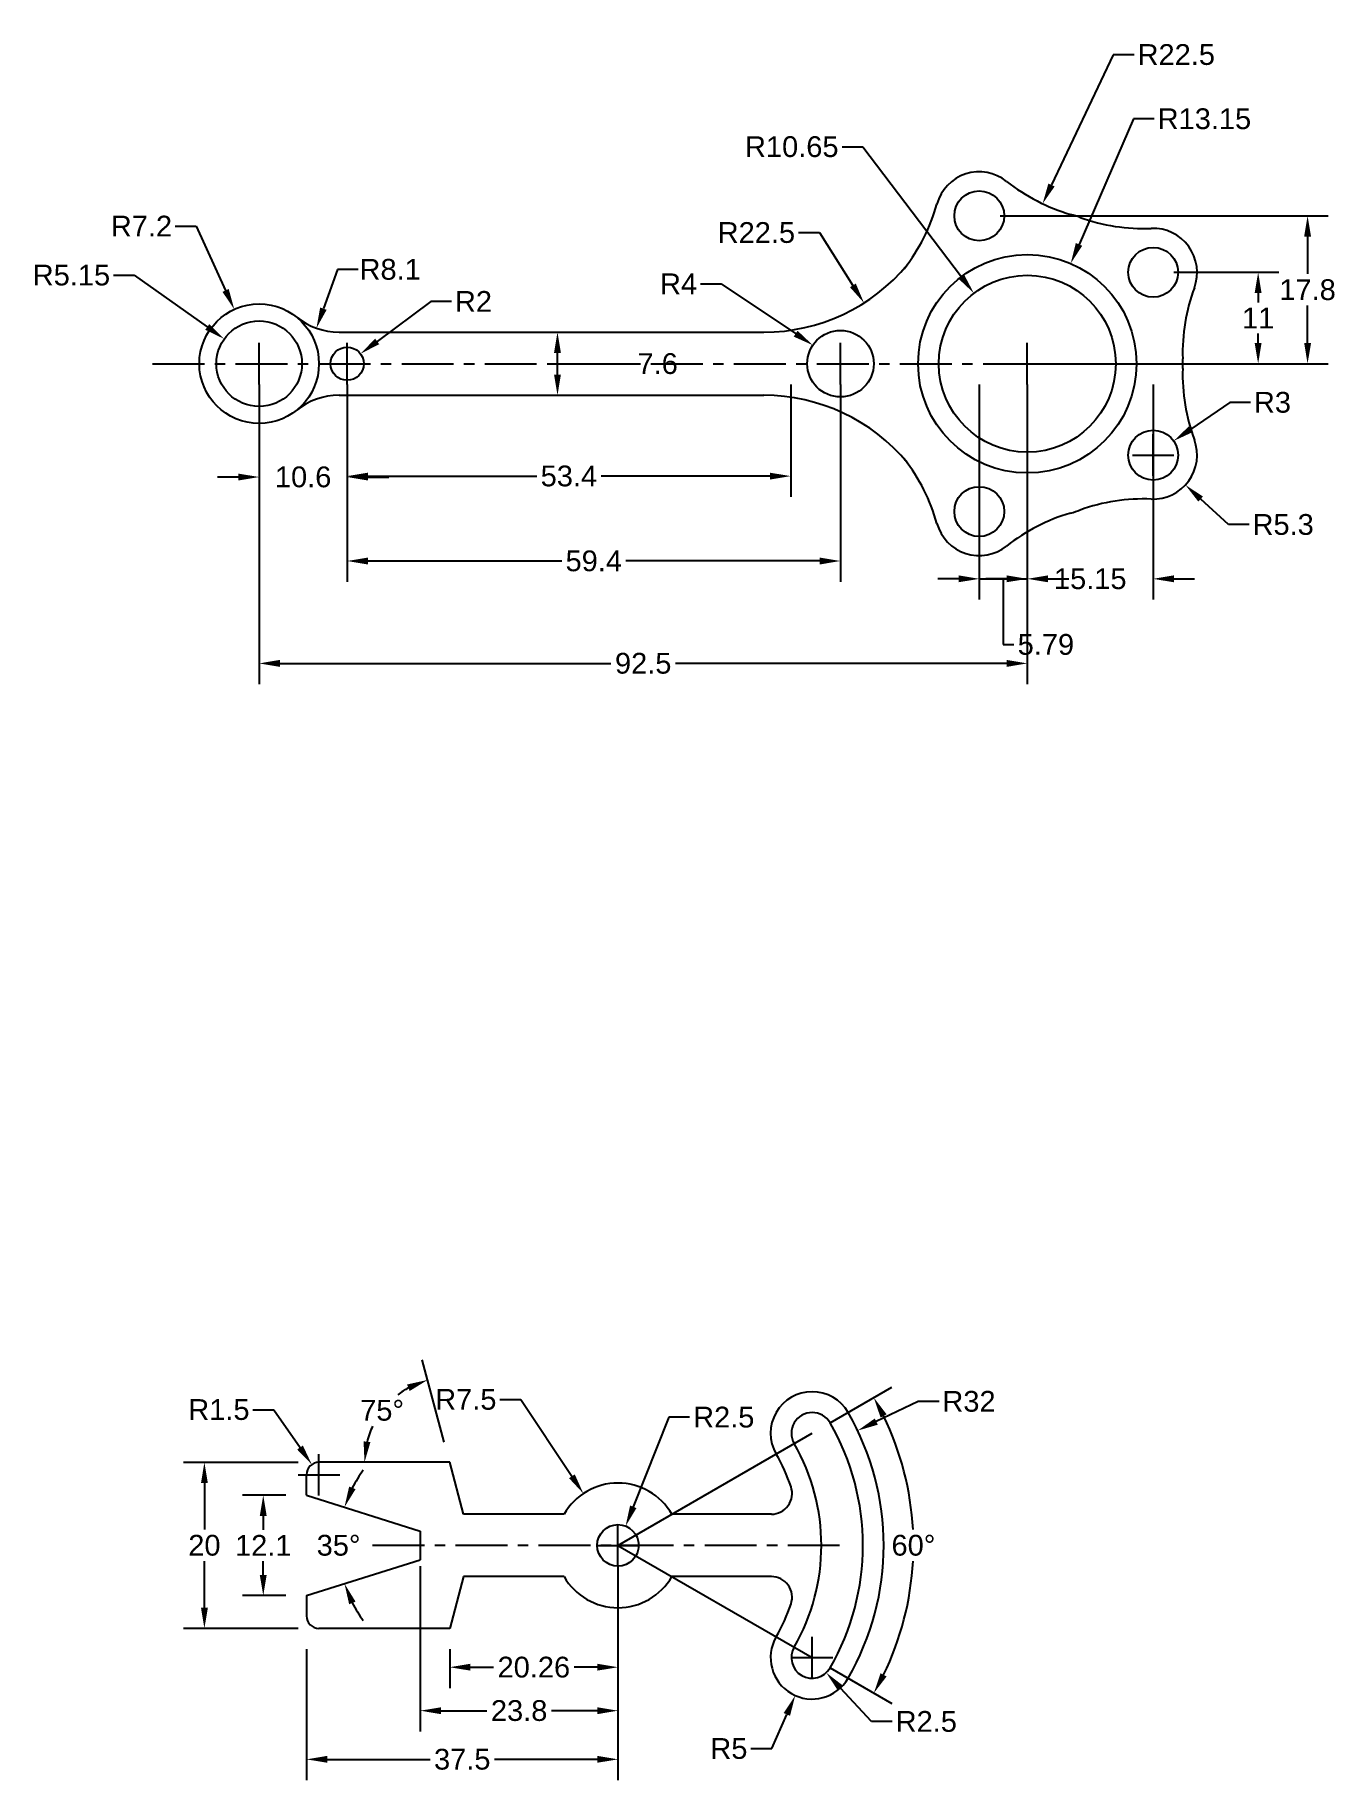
# Model space of a CAD drawing. Header units: millimetres. Extents: x 36 to 192, y 47 to 257.
import ezdxf

# ---------------------------------------------------------------- set-up
doc = ezdxf.new("R2010")
doc.units = ezdxf.units.MM
doc.linetypes.add('CENTER', pattern=[2, 1.25, -0.25, 0.25, -0.25])
doc.styles.get("Standard").update_dxf_attribs({"font": 'arial.ttf'})
doc.dimstyles.new('Copy of ISO-25', dxfattribs={"dimtxt": 2.5, "dimasz": 2.5, "dimexe": 2.5, "dimexo": 2.5, "dimtad": 0, "dimtih": 1, "dimtoh": 1, "dimdsep": 46, "dimtxsty": 'Standard', "dimcen": 2.5, "dimclrd": 1, "dimclre": 3, "dimclrt": 4, "dimadec": 0, "dimazin": 0, "dimtfac": 1, "dimtofl": 0, "dimtmove": 1, "dimatfit": 3, "dimfxl": 1, "dimarcsym": 0})

# ---------------------------------------------------------------- blocks, each defined once
blk = doc.blocks.new('*D4')
at = {"color": 1, "lineweight": -2, "transparency": 16777216}
for p, q in [((52.74, 234.37), (55.24, 234.37)), ((55.24, 234.37), (58.79, 226.62))]:
    blk.add_line(p, q, dxfattribs=at)
at = {"color": 3, "lineweight": -2, "transparency": 16777216}
for p, q in [((62.83, 215.3), (62.83, 220.3)), ((60.33, 217.8), (65.33, 217.8))]:
    blk.add_line(p, q, dxfattribs=at)
at = {"color": 1, "transparency": 16777216}
blk.add_solid([(59.17, 226.79), (58.42, 226.45), (59.84, 224.35)], dxfattribs=at)
at = {"layer": 'Defpoints', "color": 0, "transparency": 16777216}
for p in [(59.84, 224.35), (62.83, 217.8)]:
    blk.add_point(p, dxfattribs=at)
at = {"color": 4, "transparency": 16777216, "insert": (48.66, 234.37), "char_height": 2.5, "attachment_point": 5}
blk.add_mtext('R7.2', dxfattribs=at)
blk = doc.blocks.new('*D5')
at = {"color": 1, "lineweight": -2, "transparency": 16777216}
for p, q in [((45.3, 228.46), (47.8, 228.46)), ((47.8, 228.46), (56.59, 222.23))]:
    blk.add_line(p, q, dxfattribs=at)
at = {"color": 3, "lineweight": -2, "transparency": 16777216}
for p, q in [((62.83, 215.3), (62.83, 220.3)), ((60.33, 217.8), (65.33, 217.8))]:
    blk.add_line(p, q, dxfattribs=at)
at = {"color": 1, "transparency": 16777216}
blk.add_solid([(56.83, 222.57), (56.35, 221.89), (58.63, 220.78)], dxfattribs=at)
at = {"layer": 'Defpoints', "color": 0, "transparency": 16777216}
for p in [(58.63, 220.78), (62.83, 217.8)]:
    blk.add_point(p, dxfattribs=at)
at = {"color": 4, "transparency": 16777216, "insert": (40.23, 228.46), "char_height": 2.5, "attachment_point": 5}
blk.add_mtext('R5.15', dxfattribs=at)
blk = doc.blocks.new('*D6')
at = {"color": 1, "lineweight": -2, "transparency": 16777216}
for p, q in [((72.25, 229.15), (70.57, 224.43)), ((74.75, 229.15), (72.25, 229.15))]:
    blk.add_line(p, q, dxfattribs=at)
at = {"color": 1, "transparency": 16777216}
blk.add_solid([(70.18, 224.57), (70.96, 224.29), (69.73, 222.07)], dxfattribs=at)
at = {"layer": 'Defpoints', "color": 0, "transparency": 16777216}
for p in [(72.45, 229.7), (69.73, 222.07)]:
    blk.add_point(p, dxfattribs=at)
at = {"color": 4, "transparency": 16777216, "insert": (78.61, 229.15), "char_height": 2.5, "attachment_point": 5}
blk.add_mtext('R8.1', dxfattribs=at)
blk = doc.blocks.new('*D7')
at = {"color": 3, "lineweight": -2, "transparency": 16777216}
for p, q in [((62.83, 215.3), (62.83, 179.22)), ((155.33, 215.3), (155.33, 179.22))]:
    blk.add_line(p, q, dxfattribs=at)
at = {"color": 1, "lineweight": -2, "transparency": 16777216}
for p, q in [((65.33, 181.72), (105.2, 181.72)), ((152.83, 181.72), (112.96, 181.72))]:
    blk.add_line(p, q, dxfattribs=at)
at = {"color": 1, "transparency": 16777216}
for points in [[(65.33, 182.14), (65.33, 181.3), (62.83, 181.72)], [(152.83, 182.14), (152.83, 181.3), (155.33, 181.72)]]:
    blk.add_solid(points, dxfattribs=at)
at = {"layer": 'Defpoints', "color": 0, "transparency": 16777216}
for p in [(62.83, 217.8), (155.33, 217.8), (155.33, 181.72)]:
    blk.add_point(p, dxfattribs=at)
at = {"color": 4, "transparency": 16777216, "insert": (109.08, 181.72), "char_height": 2.5, "attachment_point": 5}
blk.add_mtext('92.5', dxfattribs=at)
blk = doc.blocks.new('*D8')
at = {"color": 3, "lineweight": -2, "transparency": 16777216}
for p, q in [((62.83, 215.3), (62.83, 201.66)), ((73.43, 215.3), (73.43, 201.66))]:
    blk.add_line(p, q, dxfattribs=at)
at = {"color": 1, "lineweight": -2, "transparency": 16777216}
for p, q in [((60.33, 204.16), (57.83, 204.16)), ((75.93, 204.16), (78.43, 204.16))]:
    blk.add_line(p, q, dxfattribs=at)
at = {"color": 1, "transparency": 16777216}
for points in [[(60.33, 204.57), (60.33, 203.74), (62.83, 204.16)], [(75.93, 204.57), (75.93, 203.74), (73.43, 204.16)]]:
    blk.add_solid(points, dxfattribs=at)
at = {"layer": 'Defpoints', "color": 0, "transparency": 16777216}
for p in [(62.83, 217.8), (73.43, 217.8), (73.43, 204.16)]:
    blk.add_point(p, dxfattribs=at)
at = {"color": 4, "transparency": 16777216, "insert": (68.13, 204.16), "char_height": 2.5, "attachment_point": 5}
blk.add_mtext('10.6', dxfattribs=at)
blk = doc.blocks.new('*D9')
at = {"color": 3, "lineweight": -2, "transparency": 16777216}
for p, q in [((73.43, 215.3), (73.43, 201.77)), ((126.84, 215.3), (126.84, 201.77))]:
    blk.add_line(p, q, dxfattribs=at)
at = {"color": 1, "lineweight": -2, "transparency": 16777216}
for p, q in [((75.93, 204.27), (96.27, 204.27)), ((124.34, 204.27), (104, 204.27))]:
    blk.add_line(p, q, dxfattribs=at)
at = {"color": 1, "transparency": 16777216}
for points in [[(75.93, 204.68), (75.93, 203.85), (73.43, 204.27)], [(124.34, 204.68), (124.34, 203.85), (126.84, 204.27)]]:
    blk.add_solid(points, dxfattribs=at)
at = {"layer": 'Defpoints', "color": 0, "transparency": 16777216}
for p in [(73.43, 217.8), (126.84, 217.8), (126.84, 204.27)]:
    blk.add_point(p, dxfattribs=at)
at = {"color": 4, "transparency": 16777216, "insert": (100.13, 204.27), "char_height": 2.5, "attachment_point": 5}
blk.add_mtext('53.4', dxfattribs=at)
blk = doc.blocks.new('*D10')
at = {"color": 3, "lineweight": -2, "transparency": 16777216}
for p, q in [((73.43, 215.3), (73.43, 191.55)), ((132.83, 215.3), (132.83, 191.55))]:
    blk.add_line(p, q, dxfattribs=at)
at = {"color": 1, "lineweight": -2, "transparency": 16777216}
for p, q in [((75.93, 194.05), (99.27, 194.05)), ((130.33, 194.05), (107, 194.05))]:
    blk.add_line(p, q, dxfattribs=at)
at = {"color": 1, "transparency": 16777216}
for points in [[(75.93, 194.46), (75.93, 193.63), (73.43, 194.05)], [(130.33, 194.46), (130.33, 193.63), (132.83, 194.05)]]:
    blk.add_solid(points, dxfattribs=at)
at = {"layer": 'Defpoints', "color": 0, "transparency": 16777216}
for p in [(73.43, 217.8), (132.83, 217.8), (132.83, 194.05)]:
    blk.add_point(p, dxfattribs=at)
at = {"color": 4, "transparency": 16777216, "insert": (103.13, 194.05), "char_height": 2.5, "attachment_point": 5}
blk.add_mtext('59.4', dxfattribs=at)
blk = doc.blocks.new('*D12')
at = {"color": 1, "lineweight": -2, "transparency": 16777216}
for p, q in [((168.11, 247.28), (161.56, 232.16)), ((170.61, 247.28), (168.11, 247.28))]:
    blk.add_line(p, q, dxfattribs=at)
at = {"color": 3, "lineweight": -2, "transparency": 16777216}
for p, q in [((155.33, 215.3), (155.33, 220.3)), ((152.83, 217.8), (157.83, 217.8))]:
    blk.add_line(p, q, dxfattribs=at)
at = {"color": 1, "transparency": 16777216}
blk.add_solid([(161.17, 232.33), (161.94, 232), (160.56, 229.87)], dxfattribs=at)
at = {"layer": 'Defpoints', "color": 0, "transparency": 16777216}
for p in [(160.56, 229.87), (155.33, 217.8)]:
    blk.add_point(p, dxfattribs=at)
at = {"color": 4, "transparency": 16777216, "insert": (176.66, 247.28), "char_height": 2.5, "attachment_point": 5}
blk.add_mtext('R13.15', dxfattribs=at)
blk = doc.blocks.new('*D14')
at = {"color": 1, "lineweight": -2, "transparency": 16777216}
for p, q in [((127.79, 233.58), (130.29, 233.58)), ((130.29, 233.58), (134.33, 227.23))]:
    blk.add_line(p, q, dxfattribs=at)
at = {"color": 1, "transparency": 16777216}
blk.add_solid([(134.68, 227.45), (133.98, 227.01), (135.67, 225.12)], dxfattribs=at)
at = {"layer": 'Defpoints', "color": 0, "transparency": 16777216}
for p in [(123.59, 244.1), (135.67, 225.12)]:
    blk.add_point(p, dxfattribs=at)
at = {"color": 4, "transparency": 16777216, "insert": (122.71, 233.58), "char_height": 2.5, "attachment_point": 5}
blk.add_mtext('R22.5', dxfattribs=at)
blk = doc.blocks.new('*D15')
at = {"color": 1, "lineweight": -2, "transparency": 16777216}
for p, q in [((165.69, 255.01), (158.24, 239.32)), ((168.19, 255.01), (165.69, 255.01))]:
    blk.add_line(p, q, dxfattribs=at)
at = {"color": 1, "transparency": 16777216}
blk.add_solid([(157.87, 239.5), (158.62, 239.14), (157.17, 237.06)], dxfattribs=at)
at = {"layer": 'Defpoints', "color": 0, "transparency": 16777216}
for p in [(166.82, 257.39), (157.17, 237.06)]:
    blk.add_point(p, dxfattribs=at)
at = {"color": 4, "transparency": 16777216, "insert": (173.27, 255.01), "char_height": 2.5, "attachment_point": 5}
blk.add_mtext('R22.5', dxfattribs=at)
blk = doc.blocks.new('*D16')
at = {"color": 3, "lineweight": -2, "transparency": 16777216}
for p, q in [((170.48, 204.3), (170.48, 209.3)), ((167.98, 206.8), (172.98, 206.8))]:
    blk.add_line(p, q, dxfattribs=at)
at = {"color": 1, "lineweight": -2, "transparency": 16777216}
for p, q in [((179.54, 198.43), (176.21, 201.51)), ((182.04, 198.43), (179.54, 198.43))]:
    blk.add_line(p, q, dxfattribs=at)
at = {"color": 1, "transparency": 16777216}
blk.add_solid([(176.49, 201.81), (175.93, 201.2), (174.37, 203.2)], dxfattribs=at)
at = {"layer": 'Defpoints', "color": 0, "transparency": 16777216}
for p in [(170.48, 206.8), (174.37, 203.2)]:
    blk.add_point(p, dxfattribs=at)
at = {"color": 4, "transparency": 16777216, "insert": (186.14, 198.43), "char_height": 2.5, "attachment_point": 5}
blk.add_mtext('R5.3', dxfattribs=at)
blk = doc.blocks.new('*D17')
at = {"color": 1, "lineweight": -2, "transparency": 16777216}
for p, q in [((179.71, 213.14), (175.01, 209.91)), ((182.21, 213.14), (179.71, 213.14))]:
    blk.add_line(p, q, dxfattribs=at)
at = {"color": 3, "lineweight": -2, "transparency": 16777216}
for p, q in [((170.48, 204.3), (170.48, 209.3)), ((167.98, 206.8), (172.98, 206.8))]:
    blk.add_line(p, q, dxfattribs=at)
at = {"color": 1, "transparency": 16777216}
blk.add_solid([(174.78, 210.26), (175.25, 209.57), (172.95, 208.5)], dxfattribs=at)
at = {"layer": 'Defpoints', "color": 0, "transparency": 16777216}
for p in [(172.95, 208.5), (170.48, 206.8)]:
    blk.add_point(p, dxfattribs=at)
at = {"color": 4, "transparency": 16777216, "insert": (184.85, 213.14), "char_height": 2.5, "attachment_point": 5}
blk.add_mtext('R3', dxfattribs=at)
blk = doc.blocks.new('*D18')
at = {"color": 1, "lineweight": -2, "transparency": 16777216}
for p, q in [((115.98, 227.42), (118.48, 227.42)), ((118.48, 227.42), (127.43, 221.42))]:
    blk.add_line(p, q, dxfattribs=at)
at = {"color": 3, "lineweight": -2, "transparency": 16777216}
for p, q in [((132.83, 215.3), (132.83, 220.3)), ((130.33, 217.8), (135.33, 217.8))]:
    blk.add_line(p, q, dxfattribs=at)
at = {"color": 1, "transparency": 16777216}
blk.add_solid([(127.67, 221.77), (127.2, 221.07), (129.51, 220.03)], dxfattribs=at)
at = {"layer": 'Defpoints', "color": 0, "transparency": 16777216}
for p in [(129.51, 220.03), (132.83, 217.8)]:
    blk.add_point(p, dxfattribs=at)
at = {"color": 4, "transparency": 16777216, "insert": (113.34, 227.42), "char_height": 2.5, "attachment_point": 5}
blk.add_mtext('R4', dxfattribs=at)
blk = doc.blocks.new('*D19')
at = {"color": 3, "lineweight": -2, "transparency": 16777216}
for p, q in [((155.33, 215.3), (155.33, 189.4)), ((170.48, 215.3), (170.48, 189.4))]:
    blk.add_line(p, q, dxfattribs=at)
at = {"color": 1, "lineweight": -2, "transparency": 16777216}
for p, q in [((152.83, 191.9), (150.33, 191.9)), ((172.98, 191.9), (175.48, 191.9))]:
    blk.add_line(p, q, dxfattribs=at)
at = {"color": 1, "transparency": 16777216}
for points in [[(152.83, 192.32), (152.83, 191.49), (155.33, 191.9)], [(172.98, 192.32), (172.98, 191.49), (170.48, 191.9)]]:
    blk.add_solid(points, dxfattribs=at)
at = {"layer": 'Defpoints', "color": 0, "transparency": 16777216}
for p in [(155.33, 217.8), (170.48, 217.8), (155.33, 191.9)]:
    blk.add_point(p, dxfattribs=at)
at = {"color": 4, "transparency": 16777216, "insert": (162.91, 191.9), "char_height": 2.5, "attachment_point": 5}
blk.add_mtext('15.15', dxfattribs=at)
blk = doc.blocks.new('*D20')
at = {"color": 3, "lineweight": -2, "transparency": 16777216}
for p, q in [((149.55, 215.3), (149.55, 189.4)), ((155.33, 215.3), (155.33, 189.4))]:
    blk.add_line(p, q, dxfattribs=at)
at = {"color": 1, "lineweight": -2, "transparency": 16777216}
for p, q in [((147.05, 191.9), (144.55, 191.9)), ((149.55, 191.9), (155.33, 191.9)), ((152.44, 191.9), (152.44, 183.99)), ((157.83, 191.9), (160.33, 191.9)), ((152.44, 183.99), (153.69, 183.99))]:
    blk.add_line(p, q, dxfattribs=at)
at = {"color": 1, "transparency": 16777216}
for points in [[(147.05, 192.32), (147.05, 191.49), (149.55, 191.9)], [(157.83, 192.32), (157.83, 191.49), (155.33, 191.9)]]:
    blk.add_solid(points, dxfattribs=at)
at = {"layer": 'Defpoints', "color": 0, "transparency": 16777216}
for p in [(149.55, 217.8), (155.33, 217.8), (155.33, 191.9)]:
    blk.add_point(p, dxfattribs=at)
at = {"color": 4, "transparency": 16777216, "insert": (157.57, 183.99), "char_height": 2.5, "attachment_point": 5}
blk.add_mtext('5.79', dxfattribs=at)
blk = doc.blocks.new('*D21')
at = {"color": 3, "lineweight": -2, "transparency": 16777216}
for p, q in [((172.98, 228.81), (185.63, 228.81)), ((172.98, 217.8), (185.63, 217.8))]:
    blk.add_line(p, q, dxfattribs=at)
at = {"color": 1, "lineweight": -2, "transparency": 16777216}
for p, q in [((183.13, 226.31), (183.13, 225.18)), ((183.13, 220.3), (183.13, 221.42))]:
    blk.add_line(p, q, dxfattribs=at)
at = {"color": 1, "transparency": 16777216}
for points in [[(182.71, 226.31), (183.54, 226.31), (183.13, 228.81)], [(182.71, 220.3), (183.54, 220.3), (183.13, 217.8)]]:
    blk.add_solid(points, dxfattribs=at)
at = {"layer": 'Defpoints', "color": 0, "transparency": 16777216}
for p in [(170.48, 228.81), (183.13, 228.81), (170.48, 217.8)]:
    blk.add_point(p, dxfattribs=at)
at = {"color": 4, "transparency": 16777216, "insert": (183.13, 223.3), "char_height": 2.5, "attachment_point": 5}
blk.add_mtext('11', dxfattribs=at)
blk = doc.blocks.new('*D22')
at = {"color": 3, "lineweight": -2, "transparency": 16777216}
for p, q in [((152.05, 235.61), (191.58, 235.61)), ((152.05, 217.8), (191.58, 217.8))]:
    blk.add_line(p, q, dxfattribs=at)
at = {"color": 1, "lineweight": -2, "transparency": 16777216}
for p, q in [((189.08, 233.11), (189.08, 228.61)), ((189.08, 220.3), (189.08, 224.8))]:
    blk.add_line(p, q, dxfattribs=at)
at = {"color": 1, "transparency": 16777216}
for points in [[(188.67, 233.11), (189.5, 233.11), (189.08, 235.61)], [(188.67, 220.3), (189.5, 220.3), (189.08, 217.8)]]:
    blk.add_solid(points, dxfattribs=at)
at = {"layer": 'Defpoints', "color": 0, "transparency": 16777216}
for p in [(149.55, 235.61), (149.55, 217.8), (189.08, 217.8)]:
    blk.add_point(p, dxfattribs=at)
at = {"color": 4, "transparency": 16777216, "insert": (189.08, 226.7), "char_height": 2.5, "attachment_point": 5}
blk.add_mtext('17.8', dxfattribs=at)
blk = doc.blocks.new('*D23')
at = {"color": 3, "lineweight": -2, "transparency": 16777216}
for p, q in [((100.52, 221.6), (101.26, 221.6)), ((100.52, 214), (101.26, 214))]:
    blk.add_line(p, q, dxfattribs=at)
at = {"color": 1, "lineweight": -2, "transparency": 16777216}
for p, q in [((98.76, 216.5), (98.76, 219.1)), ((98.76, 217.8), (106.68, 217.8)), ((106.68, 217.8), (107.93, 217.8))]:
    blk.add_line(p, q, dxfattribs=at)
at = {"color": 1, "transparency": 16777216}
for points in [[(98.34, 219.1), (99.17, 219.1), (98.76, 221.6)], [(98.34, 216.5), (99.17, 216.5), (98.76, 214)]]:
    blk.add_solid(points, dxfattribs=at)
at = {"layer": 'Defpoints', "color": 0, "transparency": 16777216}
for p in [(98.02, 221.6), (98.76, 221.6), (98.02, 214)]:
    blk.add_point(p, dxfattribs=at)
at = {"color": 4, "transparency": 16777216, "insert": (110.82, 217.8), "char_height": 2.5, "attachment_point": 5}
blk.add_mtext('7.6', dxfattribs=at)
blk = doc.blocks.new('*D26')
at = {"color": 3, "lineweight": -2, "transparency": 16777216}
for p, q in [((85.78, 63.03), (85.78, 58.36)), ((106.04, 63.03), (106.04, 58.36))]:
    blk.add_line(p, q, dxfattribs=at)
at = {"color": 1, "lineweight": -2, "transparency": 16777216}
for p, q in [((88.28, 60.86), (91.05, 60.86)), ((103.54, 60.86), (100.77, 60.86))]:
    blk.add_line(p, q, dxfattribs=at)
at = {"color": 1, "transparency": 16777216}
for points in [[(88.28, 61.28), (88.28, 60.45), (85.78, 60.86)], [(103.54, 61.28), (103.54, 60.45), (106.04, 60.86)]]:
    blk.add_solid(points, dxfattribs=at)
at = {"layer": 'Defpoints', "color": 0, "transparency": 16777216}
for p in [(85.78, 65.53), (106.04, 65.53), (106.04, 60.86)]:
    blk.add_point(p, dxfattribs=at)
at = {"color": 4, "transparency": 16777216, "insert": (95.91, 60.86), "char_height": 2.5, "attachment_point": 5}
blk.add_mtext('20.26', dxfattribs=at)
blk = doc.blocks.new('*D27')
at = {"color": 3, "lineweight": -2, "transparency": 16777216}
for p, q in [((82.24, 73.03), (82.24, 53.13)), ((106.04, 73.03), (106.04, 53.13))]:
    blk.add_line(p, q, dxfattribs=at)
at = {"color": 1, "lineweight": -2, "transparency": 16777216}
for p, q in [((84.74, 55.63), (90.24, 55.63)), ((103.54, 55.63), (98.03, 55.63))]:
    blk.add_line(p, q, dxfattribs=at)
at = {"color": 1, "transparency": 16777216}
for points in [[(84.74, 56.04), (84.74, 55.21), (82.24, 55.63)], [(103.54, 56.04), (103.54, 55.21), (106.04, 55.63)]]:
    blk.add_solid(points, dxfattribs=at)
at = {"layer": 'Defpoints', "color": 0, "transparency": 16777216}
for p in [(82.24, 75.53), (106.04, 75.53), (106.04, 55.63)]:
    blk.add_point(p, dxfattribs=at)
at = {"color": 4, "transparency": 16777216, "insert": (94.14, 55.63), "char_height": 2.5, "attachment_point": 5}
blk.add_mtext('23.8', dxfattribs=at)
blk = doc.blocks.new('*D28')
at = {"color": 3, "lineweight": -2, "transparency": 16777216}
for p, q in [((106.04, 73.03), (106.04, 47.27)), ((68.54, 63.03), (68.54, 47.27))]:
    blk.add_line(p, q, dxfattribs=at)
at = {"color": 1, "lineweight": -2, "transparency": 16777216}
for p, q in [((71.04, 49.77), (83.41, 49.77)), ((103.54, 49.77), (91.17, 49.77))]:
    blk.add_line(p, q, dxfattribs=at)
at = {"color": 1, "transparency": 16777216}
for points in [[(71.04, 50.19), (71.04, 49.36), (68.54, 49.77)], [(103.54, 50.19), (103.54, 49.36), (106.04, 49.77)]]:
    blk.add_solid(points, dxfattribs=at)
at = {"layer": 'Defpoints', "color": 0, "transparency": 16777216}
for p in [(106.04, 75.53), (68.54, 65.53), (106.04, 49.77)]:
    blk.add_point(p, dxfattribs=at)
at = {"color": 4, "transparency": 16777216, "insert": (87.29, 49.77), "char_height": 2.5, "attachment_point": 5}
blk.add_mtext('37.5', dxfattribs=at)
blk = doc.blocks.new('*D29')
at = {"color": 1, "lineweight": -2, "transparency": 16777216}
for p, q in [((62.09, 91.87), (64.59, 91.87)), ((64.59, 91.87), (67.76, 87.32))]:
    blk.add_line(p, q, dxfattribs=at)
at = {"color": 3, "lineweight": -2, "transparency": 16777216}
for p, q in [((70.04, 81.53), (70.04, 86.53)), ((67.54, 84.03), (72.54, 84.03))]:
    blk.add_line(p, q, dxfattribs=at)
at = {"color": 1, "transparency": 16777216}
blk.add_solid([(68.1, 87.55), (67.41, 87.08), (69.18, 85.26)], dxfattribs=at)
at = {"layer": 'Defpoints', "color": 0, "transparency": 16777216}
for p in [(69.18, 85.26), (70.04, 84.03)]:
    blk.add_point(p, dxfattribs=at)
at = {"color": 4, "transparency": 16777216, "insert": (57.99, 91.87), "char_height": 2.5, "attachment_point": 5}
blk.add_mtext('R1.5', dxfattribs=at)
blk = doc.blocks.new('*D30')
at = {"color": 3, "lineweight": -2, "transparency": 16777216}
for p, q in [((66.04, 81.58), (60.83, 81.58)), ((66.04, 69.48), (60.83, 69.48))]:
    blk.add_line(p, q, dxfattribs=at)
at = {"color": 1, "lineweight": -2, "transparency": 16777216}
for p, q in [((63.33, 79.08), (63.33, 77.41)), ((63.33, 71.98), (63.33, 73.65))]:
    blk.add_line(p, q, dxfattribs=at)
at = {"color": 1, "transparency": 16777216}
for points in [[(62.91, 79.08), (63.74, 79.08), (63.33, 81.58)], [(62.91, 71.98), (63.74, 71.98), (63.33, 69.48)]]:
    blk.add_solid(points, dxfattribs=at)
at = {"layer": 'Defpoints', "color": 0, "transparency": 16777216}
for p in [(68.54, 81.58), (63.33, 69.48), (68.54, 69.48)]:
    blk.add_point(p, dxfattribs=at)
at = {"color": 4, "transparency": 16777216, "insert": (63.33, 75.53), "char_height": 2.5, "attachment_point": 5}
blk.add_mtext('12.1', dxfattribs=at)
blk = doc.blocks.new('*D31')
at = {"color": 3, "lineweight": -2, "transparency": 16777216}
for p, q in [((67.54, 85.53), (53.74, 85.53)), ((67.54, 65.53), (53.74, 65.53))]:
    blk.add_line(p, q, dxfattribs=at)
at = {"color": 1, "lineweight": -2, "transparency": 16777216}
for p, q in [((56.24, 83.03), (56.24, 77.43)), ((56.24, 68.03), (56.24, 73.63))]:
    blk.add_line(p, q, dxfattribs=at)
at = {"color": 1, "transparency": 16777216}
for points in [[(55.83, 83.03), (56.66, 83.03), (56.24, 85.53)], [(55.83, 68.03), (56.66, 68.03), (56.24, 65.53)]]:
    blk.add_solid(points, dxfattribs=at)
at = {"layer": 'Defpoints', "color": 0, "transparency": 16777216}
for p in [(70.04, 85.53), (56.24, 65.53), (70.04, 65.53)]:
    blk.add_point(p, dxfattribs=at)
at = {"color": 4, "transparency": 16777216, "insert": (56.24, 75.53), "char_height": 2.5, "attachment_point": 5}
blk.add_mtext('20', dxfattribs=at)
blk = doc.blocks.new('*D32')
at = {"color": 1, "lineweight": -2, "transparency": 16777216}
for p, q in [((91.83, 93.1), (94.33, 93.1)), ((94.33, 93.1), (100.49, 83.85))]:
    blk.add_line(p, q, dxfattribs=at)
at = {"color": 3, "lineweight": -2, "transparency": 16777216}
for p, q in [((106.04, 73.03), (106.04, 78.03)), ((103.54, 75.53), (108.54, 75.53))]:
    blk.add_line(p, q, dxfattribs=at)
at = {"color": 1, "transparency": 16777216}
blk.add_solid([(100.84, 84.08), (100.15, 83.62), (101.88, 81.77)], dxfattribs=at)
at = {"layer": 'Defpoints', "color": 0, "transparency": 16777216}
for p in [(101.88, 81.77), (106.04, 75.53)]:
    blk.add_point(p, dxfattribs=at)
at = {"color": 4, "transparency": 16777216, "insert": (87.72, 93.1), "char_height": 2.5, "attachment_point": 5}
blk.add_mtext('R7.5', dxfattribs=at)
blk = doc.blocks.new('*D33')
at = {"color": 1, "lineweight": -2, "transparency": 16777216}
for p, q in [((112.17, 90.96), (107.88, 80.18)), ((114.67, 90.96), (112.17, 90.96))]:
    blk.add_line(p, q, dxfattribs=at)
at = {"color": 3, "lineweight": -2, "transparency": 16777216}
for p, q in [((106.04, 73.03), (106.04, 78.03)), ((103.54, 75.53), (108.54, 75.53))]:
    blk.add_line(p, q, dxfattribs=at)
at = {"color": 1, "transparency": 16777216}
blk.add_solid([(107.5, 80.33), (108.27, 80.02), (106.96, 77.85)], dxfattribs=at)
at = {"layer": 'Defpoints', "color": 0, "transparency": 16777216}
for p in [(106.96, 77.85), (106.04, 75.53)]:
    blk.add_point(p, dxfattribs=at)
at = {"color": 4, "transparency": 16777216, "insert": (118.78, 90.96), "char_height": 2.5, "attachment_point": 5}
blk.add_mtext('R2.5', dxfattribs=at)
blk = doc.blocks.new('*D34')
at = {"color": 3, "lineweight": -2, "transparency": 16777216}
for p, q in [((129.42, 59.53), (129.42, 64.53)), ((126.92, 62.03), (131.92, 62.03))]:
    blk.add_line(p, q, dxfattribs=at)
at = {"color": 1, "lineweight": -2, "transparency": 16777216}
for p, q in [((124.55, 51.06), (126.38, 55.18)), ((122.05, 51.06), (124.55, 51.06))]:
    blk.add_line(p, q, dxfattribs=at)
at = {"color": 1, "transparency": 16777216}
blk.add_solid([(126, 55.35), (126.76, 55.01), (127.39, 57.46)], dxfattribs=at)
at = {"layer": 'Defpoints', "color": 0, "transparency": 16777216}
for p in [(129.42, 62.03), (127.39, 57.46)]:
    blk.add_point(p, dxfattribs=at)
at = {"color": 4, "transparency": 16777216, "insert": (119.4, 51.06), "char_height": 2.5, "attachment_point": 5}
blk.add_mtext('R5', dxfattribs=at)
blk = doc.blocks.new('*D35')
at = {"color": 3, "lineweight": -2, "transparency": 16777216}
for p, q in [((129.42, 59.53), (129.42, 64.53)), ((126.92, 62.03), (131.92, 62.03))]:
    blk.add_line(p, q, dxfattribs=at)
at = {"color": 1, "lineweight": -2, "transparency": 16777216}
for p, q in [((136.57, 54.32), (132.82, 58.36)), ((139.07, 54.32), (136.57, 54.32))]:
    blk.add_line(p, q, dxfattribs=at)
at = {"color": 1, "transparency": 16777216}
blk.add_solid([(133.13, 58.65), (132.51, 58.08), (131.12, 60.2)], dxfattribs=at)
at = {"layer": 'Defpoints', "color": 0, "transparency": 16777216}
for p in [(129.42, 62.03), (131.12, 60.2)]:
    blk.add_point(p, dxfattribs=at)
at = {"color": 4, "transparency": 16777216, "insert": (143.17, 54.32), "char_height": 2.5, "attachment_point": 5}
blk.add_mtext('R2.5', dxfattribs=at)
blk = doc.blocks.new('*D36')
at = {"color": 1, "lineweight": -2, "transparency": 16777216}
for p, q in [((142.21, 92.86), (137.15, 90.43)), ((144.71, 92.86), (142.21, 92.86))]:
    blk.add_line(p, q, dxfattribs=at)
at = {"color": 3, "lineweight": -2, "transparency": 16777216}
for p, q in [((106.04, 73.03), (106.04, 78.03)), ((103.54, 75.53), (108.54, 75.53))]:
    blk.add_line(p, q, dxfattribs=at)
at = {"color": 1, "transparency": 16777216}
blk.add_solid([(136.97, 90.81), (137.33, 90.06), (134.9, 89.35)], dxfattribs=at)
at = {"layer": 'Defpoints', "color": 0, "transparency": 16777216}
for p in [(134.9, 89.35), (106.04, 75.53)]:
    blk.add_point(p, dxfattribs=at)
at = {"color": 4, "transparency": 16777216, "insert": (148.31, 92.86), "char_height": 2.5, "attachment_point": 5}
blk.add_mtext('R32', dxfattribs=at)
blk = doc.blocks.new('*D37')
at = {"color": 3, "lineweight": -2, "transparency": 16777216}
blk.add_line((85.13, 87.95), (82.48, 97.86), dxfattribs=at)
at = {"color": 1, "lineweight": -2, "transparency": 16777216}
for start, end in [(118.9894, 127.4858), (154.9114, 166.0106)]:
    blk.add_arc((85.78, 85.53), 10.26, start, end, dxfattribs=at)
at = {"color": 1, "transparency": 16777216}
for points in [[(80.65, 94.9), (80.96, 94.12), (83.12, 95.45)], [(76.23, 87.96), (75.41, 88.06), (75.52, 85.53)]]:
    blk.add_solid(points, dxfattribs=at)
at = {"layer": 'Defpoints', "color": 0, "transparency": 16777216}
for p in [(79.18, 93.39), (70.04, 85.53), (85.78, 85.53), (85.78, 85.53), (87.45, 79.28)]:
    blk.add_point(p, dxfattribs=at)
at = {"color": 4, "transparency": 16777216, "insert": (77.64, 91.78), "char_height": 2.5, "attachment_point": 5}
blk.add_mtext('75°', dxfattribs=at)
blk = doc.blocks.new('*D38')
at = {"color": 1, "lineweight": -2, "transparency": 16777216}
for start, end in [(143.7864, 153.1432), (206.8568, 216.2136)]:
    blk.add_arc((87.73, 75.53), 15.33, start, end, dxfattribs=at)
at = {"color": 1, "transparency": 16777216}
for points in [[(74.44, 82.3), (73.67, 82.61), (73.11, 80.14)], [(73.67, 68.45), (74.44, 68.76), (73.11, 70.92)]]:
    blk.add_solid(points, dxfattribs=at)
at = {"layer": 'Defpoints', "color": 0, "transparency": 16777216}
for p in [(68.54, 81.58), (72.48, 77.09), (82.24, 77.26), (82.24, 73.8), (68.54, 69.48)]:
    blk.add_point(p, dxfattribs=at)
at = {"color": 4, "transparency": 16777216, "insert": (72.4, 75.53), "char_height": 2.5, "attachment_point": 5}
blk.add_mtext('35°', dxfattribs=at)
blk = doc.blocks.new('*D39')
at = {"color": 1, "lineweight": -2, "transparency": 16777216}
for p, q in [((83.51, 225.3), (77.04, 220.49)), ((86.01, 225.3), (83.51, 225.3))]:
    blk.add_line(p, q, dxfattribs=at)
at = {"color": 3, "lineweight": -2, "transparency": 16777216}
for p, q in [((73.43, 215.3), (73.43, 220.3)), ((70.93, 217.8), (75.93, 217.8))]:
    blk.add_line(p, q, dxfattribs=at)
at = {"color": 1, "transparency": 16777216}
blk.add_solid([(76.8, 220.82), (77.29, 220.15), (75.04, 219)], dxfattribs=at)
at = {"layer": 'Defpoints', "color": 0, "transparency": 16777216}
for p in [(75.04, 219), (73.43, 217.8)]:
    blk.add_point(p, dxfattribs=at)
at = {"color": 4, "transparency": 16777216, "insert": (88.64, 225.3), "char_height": 2.5, "attachment_point": 5}
blk.add_mtext('R2', dxfattribs=at)
blk = doc.blocks.new('*D40')
at = {"color": 1, "lineweight": -2, "transparency": 16777216}
for p, q in [((133.02, 243.92), (135.52, 243.92)), ((135.52, 243.92), (147.39, 228.28))]:
    blk.add_line(p, q, dxfattribs=at)
at = {"color": 3, "lineweight": -2, "transparency": 16777216}
for p, q in [((155.33, 215.3), (155.33, 220.3)), ((152.83, 217.8), (157.83, 217.8))]:
    blk.add_line(p, q, dxfattribs=at)
at = {"color": 1, "transparency": 16777216}
blk.add_solid([(147.72, 228.53), (147.05, 228.03), (148.9, 226.29)], dxfattribs=at)
at = {"layer": 'Defpoints', "color": 0, "transparency": 16777216}
for p in [(148.9, 226.29), (155.33, 217.8)]:
    blk.add_point(p, dxfattribs=at)
at = {"color": 4, "transparency": 16777216, "insert": (126.97, 243.92), "char_height": 2.5, "attachment_point": 5}
blk.add_mtext('R10.65', dxfattribs=at)
blk = doc.blocks.new('*D41')
at = {"color": 3, "lineweight": -2, "transparency": 16777216}
for p, q in [((131.59, 90.28), (139.02, 94.57)), ((131.59, 60.78), (139.02, 56.49))]:
    blk.add_line(p, q, dxfattribs=at)
at = {"color": 1, "lineweight": -2, "transparency": 16777216}
for start, end in [(3.0635, 25.9732), (334.0268, 356.9365)]:
    blk.add_arc((106.04, 75.53), 35.58, start, end, dxfattribs=at)
at = {"color": 1, "transparency": 16777216}
for points in [[(137.66, 90.92), (138.39, 91.31), (136.85, 93.32)], [(138.39, 59.75), (137.66, 60.14), (136.85, 57.74)]]:
    blk.add_solid(points, dxfattribs=at)
at = {"layer": 'Defpoints', "color": 0, "transparency": 16777216}
for p in [(129.42, 89.03), (106.04, 75.53), (106.04, 75.53), (141.08, 69.35), (129.42, 62.03)]:
    blk.add_point(p, dxfattribs=at)
at = {"color": 4, "transparency": 16777216, "insert": (141.62, 75.53), "char_height": 2.5, "attachment_point": 5}
blk.add_mtext('60°', dxfattribs=at)

msp = doc.modelspace()

# ---------------------------------------------------------------- linework, layer by layer
for p, q in [((72.45, 221.602), (123.592, 221.602)), ((72.45, 214.002), (123.592, 214.002)), ((106.039, 75.531), (129.421, 89.031)), ((129.421, 89.031), (129.421, 89.031)), ((85.78, 85.531), (70.039, 85.531)), ((87.455, 79.281), (85.78, 85.531)), ((68.539, 81.581), (68.539, 84.031)), ((68.539, 81.581), (82.239, 77.261)), ((99.543, 79.281), (87.455, 79.281)), ((124.51, 79.281), (112.534, 79.281)), ((82.239, 77.261), (82.239, 75.531)), ((68.539, 69.481), (82.239, 73.8)), ((82.239, 75.531), (82.239, 73.8)), ((106.039, 75.531), (129.421, 62.031)), ((87.455, 71.781), (85.78, 65.531)), ((99.543, 71.781), (87.455, 71.781)), ((124.51, 71.781), (112.534, 71.781)), ((68.539, 69.481), (68.539, 67.031)), ((85.78, 65.531), (70.039, 65.531))]:
    msp.add_line(p, q)
at = {"linetype": 'CENTER', "ltscale": 5}
for p, q in [((50.001, 217.802), (180.06, 217.802)), ((132.735, 75.531), (75.883, 75.531))]:
    msp.add_line(p, q, dxfattribs=at)
for centre, radius in [((149.548, 235.606), 3), ((170.479, 228.806), 3), ((155.333, 217.802), 13.15), ((155.333, 217.802), 10.65), ((62.833, 217.802), 7.2), ((62.833, 217.802), 5.15), ((132.833, 217.802), 4), ((73.433, 217.802), 2), ((170.479, 206.798), 3), ((149.548, 199.997), 3), ((106.039, 75.531), 2.5)]:
    msp.add_circle(centre, radius)
for centre, radius, start, end in [((149.548, 235.606), 5.3, 51.58931, 164.41069), ((166.82, 257.39), 22.5, 231.58931, 253.81953), ((122.771, 243.077), 22.5, 322.18047, 344.41069), ((155.333, 217.802), 18.721, 70.18047, 73.81953), ((169.31, 256.581), 22.5, 250.18047, 272.41069), ((170.479, 228.806), 5.3, 339.58931, 92.41069), ((123.592, 244.102), 22.5, 270, 320.35547), ((155.333, 217.802), 18.721, 140.35547, 142.18047), ((196.534, 219.11), 22.5, 159.58931, 181.81953), ((72.45, 229.702), 8.1, 231.05756, 270), ((196.534, 216.493), 22.5, 178.18047, 200.41069), ((155.333, 217.802), 18.721, 358.18047, 1.81953), ((72.45, 205.902), 8.1, 90, 128.94244), ((123.592, 191.502), 22.5, 39.64453, 90), ((170.479, 206.798), 5.3, 267.58931, 20.41069), ((122.771, 192.526), 22.5, 15.58931, 37.81953), ((155.333, 217.802), 18.721, 217.81953, 219.64453), ((166.82, 178.213), 22.5, 106.18047, 128.41069), ((155.333, 217.802), 18.721, 286.18047, 289.81953), ((169.31, 179.022), 22.5, 87.58931, 109.81953), ((149.548, 199.997), 5.3, 195.58931, 308.41069), ((129.421, 89.031), 5, 30, 210), ((129.421, 89.031), 2.5, 30, 210), ((106.039, 75.531), 32, 330, 30), ((106.039, 75.531), 29.5, 330, 30), ((106.039, 75.531), 22, 18.69394, 30), ((106.039, 75.531), 24.5, 330, 30), ((70.039, 84.031), 1.5, 90, 180), ((106.039, 75.531), 7.5, 30, 150), ((124.51, 81.781), 2.5, 270, 18.69394), ((106.039, 75.531), 7.5, 210, 330), ((124.51, 69.281), 2.5, 341.30606, 90), ((106.039, 75.531), 22, 330, 341.30606), ((70.039, 67.031), 1.5, 180, 270), ((129.421, 62.031), 5, 150, 330), ((129.421, 62.031), 2.5, 150, 330)]:
    msp.add_arc(centre, radius, start, end)

# ---------------------------------------------------------------- dimensions: what is measured, and where the dimension line sits
for center, mpoint, picture, middle in [((166.82, 257.39), (157.171, 237.064), '*D15', (165.69, 255.008)), ((155.333, 217.802), (160.562, 229.867), '*D12', (168.11, 247.284)), ((123.592, 244.102), (135.673, 225.12), '*D14', (130.29, 233.579)), ((155.333, 217.802), (148.897, 226.286), '*D40', (135.52, 243.92)), ((62.833, 217.802), (59.835, 224.348), '*D4', (55.245, 234.369)), ((62.833, 217.802), (58.632, 220.78), '*D5', (47.805, 228.456)), ((72.45, 229.702), (69.727, 222.073), '*D6', (72.253, 229.15)), ((132.833, 217.802), (129.511, 220.028), '*D18', (118.479, 227.422)), ((73.433, 217.802), (75.038, 218.995), '*D39', (83.515, 225.301)), ((170.479, 206.798), (172.952, 208.497), '*D17', (179.709, 213.141)), ((170.479, 206.798), (174.374, 203.203), '*D16', (179.545, 198.432)), ((106.039, 75.531), (101.879, 81.771), '*D32', (94.329, 93.099)), ((70.039, 84.031), (69.183, 85.262), '*D29', (64.593, 91.869)), ((106.039, 75.531), (134.898, 89.355), '*D36', (142.214, 92.859)), ((106.039, 75.531), (106.962, 77.854), '*D33', (112.169, 90.96)), ((129.421, 62.031), (127.392, 57.461), '*D34', (124.549, 51.058)), ((129.421, 62.031), (131.121, 60.197), '*D35', (136.566, 54.323))]:
    dim = msp.add_radius_dim(center=center, mpoint=mpoint, dimstyle='Copy of ISO-25')
    dim.commit()
    dim.dimension.update_dxf_attribs({"geometry": picture, "text_midpoint": middle, "dimtype": 164})
for base, p1, p2, picture, middle in [((189.082, 217.802), (149.548, 235.606), (149.548, 217.802), '*D22', (189.082, 226.704)), ((183.128, 228.806), (170.479, 217.802), (170.479, 228.806), '*D21', (183.128, 223.304)), ((98.758, 221.602), (98.021, 214.002), (98.021, 221.602), '*D23', (108.551, 217.802)), ((56.243, 65.531), (70.039, 85.531), (70.039, 65.531), '*D31', (56.243, 75.531)), ((63.325, 69.481), (68.539, 81.581), (68.539, 69.481), '*D30', (63.325, 75.531))]:
    dim = msp.add_linear_dim(base=base, p1=p1, p2=p2, angle=90, dimstyle='Copy of ISO-25')
    dim.commit()
    dim.dimension.update_dxf_attribs({"geometry": picture, "text_midpoint": middle})
for base, p1, p2, picture, middle in [((73.433, 204.156), (62.833, 217.802), (73.433, 217.802), '*D8', (68.133, 204.156)), ((155.333, 181.72), (62.833, 217.802), (155.333, 217.802), '*D7', (109.083, 181.72)), ((126.835, 204.265), (73.433, 217.802), (126.835, 217.802), '*D9', (100.134, 204.265)), ((132.833, 194.048), (73.433, 217.802), (132.833, 217.802), '*D10', (103.133, 194.048)), ((155.3334, 191.9045), (149.5483, 217.8016), (155.3334, 217.8016), '*D20', (154.3158, 183.9863)), ((155.333, 191.904), (170.479, 217.802), (155.333, 217.802), '*D19', (162.906, 191.904)), ((106.039, 49.773), (68.539, 65.531), (106.039, 75.531), '*D28', (87.289, 49.773)), ((106.039, 55.628), (82.239, 75.531), (106.039, 75.531), '*D27', (94.139, 55.628)), ((106.039, 60.863), (85.78, 65.531), (106.039, 65.531), '*D26', (95.909, 60.863))]:
    dim = msp.add_linear_dim(base=base, p1=p1, p2=p2, dimstyle='Copy of ISO-25')
    dim.commit()
    dim.dimension.update_dxf_attribs({"geometry": picture, "text_midpoint": middle})
for base, line1, line2, picture, middle in [((79.182, 93.394), ((85.78, 85.531), (70.039, 85.531)), ((87.455, 79.281), (85.78, 85.531)), '*D37', (77.637, 91.779)), ((141.077, 69.352), ((106.039, 75.531), (129.421, 89.031)), ((106.039, 75.531), (129.421, 62.031)), '*D41', (141.617, 75.531)), ((72.48, 77.088), ((68.539, 81.581), (82.239, 77.261)), ((68.539, 69.481), (82.239, 73.8)), '*D38', (72.401, 75.531))]:
    dim = msp.add_angular_dim_2l(base=base, line1=line1, line2=line2, dimstyle='Copy of ISO-25')
    dim.commit()
    dim.dimension.update_dxf_attribs({"geometry": picture, "text_midpoint": middle})

doc.saveas('drawing.dxf')
